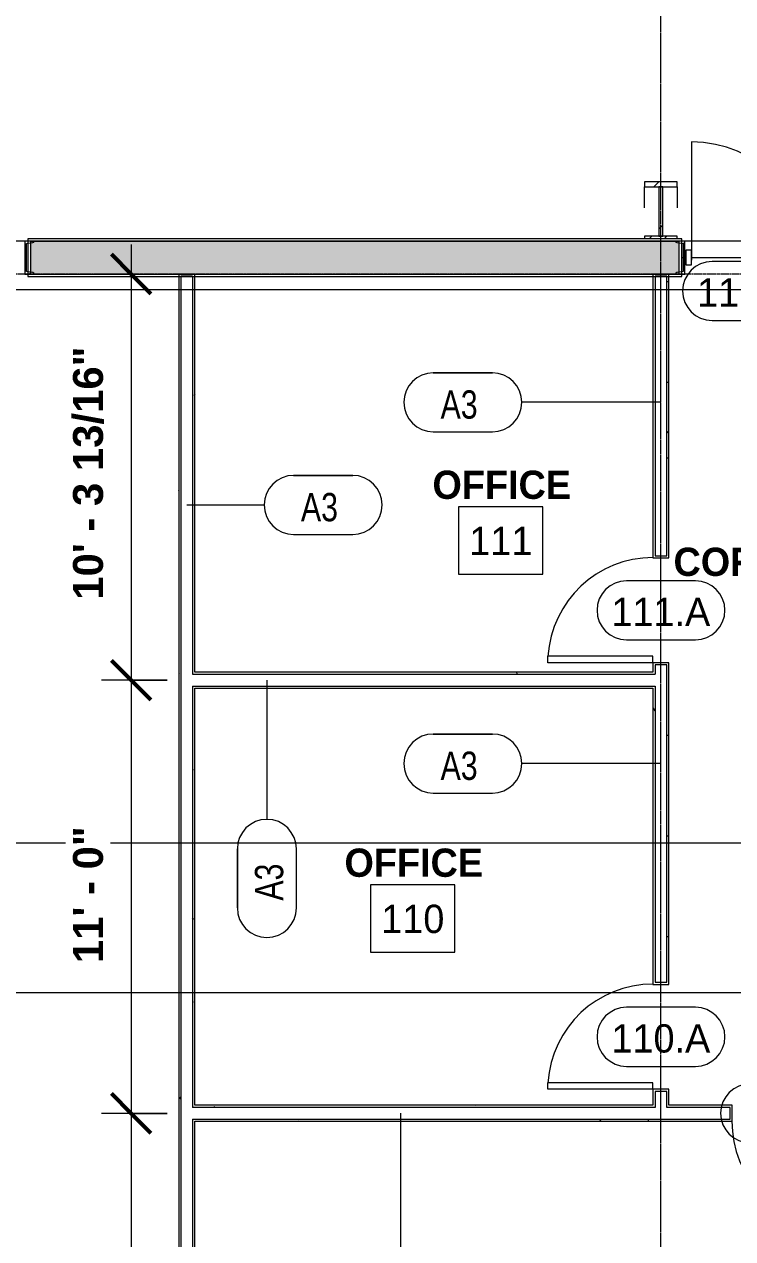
# Model space of a CAD drawing. Header units: inches. Extents: x 23906 to 26777, y -23220 to -20467.
# Drawn here: x 24918.4 to 25134.3, y -22663.6 to -22293.4 of the extents above; entities that cross this region are included whole.
import ezdxf

# ---------------------------------------------------------------- set-up
doc = ezdxf.new("R2010")
doc.units = ezdxf.units.IN
doc.header["$MEASUREMENT"] = 0
doc.linetypes.add('Grid Line 1_2_', pattern=[0.875, 0.5, -0.125, 0.125, -0.125])
for name, color, linetype, lineweight in [('A-ANNO-DIMS', 211, 'Continuous', 9), ('A-ANNO-DIMS-96', 211, 'Continuous', 9), ('A-AREA', 32, 'Continuous', 140), ('A-AREA-IDEN', 2, 'Continuous', 9), ('A-DOOR', 31, 'Continuous', 20), ('A-DOOR-IDEN', 31, 'Continuous', 9), ('A-GLAZ-CWMG', 51, 'Continuous', 20), ('A-WALL', 113, 'Continuous', 20), ('A-WALL-IDEN', 211, 'Continuous', 9), ('A-WALL-PATT', 111, 'Continuous', 50), ('G-ANNO-SYMB', 111, 'Continuous', 9), ('I-WALL', 2, 'Continuous', 20), ('S-BEAM', 12, 'Continuous', 20), ('S-COLS', 52, 'Continuous', 20), ('S-GRID', 1, 'Continuous', 9)]:
    doc.layers.add(name, color=color, linetype=linetype, lineweight=lineweight)
doc.styles.add('Arial_B', font='arialbd.ttf', dxfattribs={"height": 9.132806})
doc.styles.add('Century Gothic', font='GOTHIC.TTF', dxfattribs={"height": 8.622671})
doc.styles.add('Century Gothic_1', font='GOTHIC.TTF', dxfattribs={"width": 0.8, "height": 8.622671})
doc.styles.add('Century Gothic_B', font='GOTHICB.TTF', dxfattribs={"height": 8.616719})
doc.dimstyles.new('OD_Dimension_2', dxfattribs={"dimscale": 12, "dimtxt": 9, "dimasz": 1, "dimexe": 0.75, "dimexo": 0.5, "dimgap": 0.5, "dimtad": 1, "dimdec": 4, "dimrnd": 0.0625, "dimzin": 3, "dimdsep": 46, "dimlunit": 4, "dimtxsty": 'Arial_B', "dimblk1": 'OBLIQUE', "dimblk2": 'OBLIQUE', "dimsah": 1, "dimcen": 0.09, "dimdle": 0.75, "dimazin": 0, "dimtfac": 1, "dimtdec": 4, "dimtix": 1, "dimtmove": 0, "dimatfit": 3, "dimfxl": 1, "dimtvp": 1, "dimtfill": 1, "dimfrac": 2, "dimtolj": 1, "dimtzin": 0, "dimlwd": 13, "dimlwe": 13, "dimarcsym": 2})
doc.dimstyles.new('OD_Dimension_3', dxfattribs={"dimscale": 12, "dimtxt": 9, "dimasz": 1, "dimexe": 0.75, "dimexo": 0.5, "dimgap": 0.5, "dimtad": 1, "dimdec": 4, "dimrnd": 0.0625, "dimzin": 3, "dimdsep": 46, "dimlunit": 4, "dimtxsty": 'Arial_B', "dimblk1": 'OBLIQUE', "dimblk2": 'OBLIQUE', "dimsah": 1, "dimcen": 0.09, "dimdle": 0.75, "dimazin": 0, "dimtfac": 1, "dimtdec": 4, "dimtix": 1, "dimtmove": 0, "dimatfit": 3, "dimfxl": 1, "dimtvp": 1, "dimtfill": 1, "dimfrac": 2, "dimtolj": 1, "dimtzin": 0, "dimlwd": 13, "dimlwe": 13, "dimarcsym": 2})
doc.dimstyles.new('OD_Dimension_4', dxfattribs={"dimscale": 12, "dimtxt": 9, "dimasz": 1, "dimexe": 0.75, "dimexo": 0.5, "dimgap": 0.5, "dimtad": 1, "dimdec": 4, "dimrnd": 0.0625, "dimzin": 3, "dimdsep": 46, "dimlunit": 4, "dimtxsty": 'Arial_B', "dimblk1": 'OBLIQUE', "dimblk2": 'OBLIQUE', "dimsah": 1, "dimcen": 0.09, "dimdle": 0.75, "dimazin": 0, "dimtfac": 1, "dimtdec": 4, "dimtix": 1, "dimtmove": 0, "dimatfit": 3, "dimfxl": 1, "dimtvp": 1, "dimtfill": 1, "dimfrac": 2, "dimtolj": 1, "dimtzin": 0, "dimlwd": 13, "dimlwe": 13, "dimarcsym": 2})
pattern_1 = [(0, (0, 0), (30.72, 7.68), [1.267, -21.773, 1.267, -21.773, -122.88]), (0, (0, 0), (30.72, 7.68), [-46.08, 1.267, -44.813, 1.267, -21.773, -53.76]), (0, (0, 0), (30.72, 7.68), [-115.2, 1.267, -14.093, 1.267, -37.133]), (120, (11.52, 3.84), (-22.0110751, 22.7643004), [1.267, -21.773, 1.267, -21.773, -122.88]), (120, (11.52, 3.84), (-22.0110751, 22.7643004), [-46.08, 1.267, -44.813, 1.267, -21.773, -53.76]), (120, (11.52, 3.84), (-22.0110751, 22.7643004), [-115.2, 1.267, -14.093, 1.267, -37.133]), (240, (15.36, 19.2), (-8.7089249, -30.4443004), [1.267, -21.773, 1.267, -21.773, -122.88]), (240, (15.36, 19.2), (-8.7089249, -30.4443004), [-46.08, 1.267, -44.813, 1.267, -21.773, -53.76]), (240, (15.36, 19.2), (-8.7089249, -30.4443004), [-115.2, 1.267, -14.093, 1.267, -37.133])]
pattern_2 = [(225, (25112.39, -22360.053), (9.503515, -9.503515), []), (225, (25112.39, -22374.453), (9.503515, -9.503515), [])]
pattern_3 = [(45, (0, 0), (-9.503515, 9.503515), []), (45, (0, 14.4), (-9.503515, 9.503515), [])]

# ---------------------------------------------------------------- blocks, each defined once
blk = doc.blocks.new('Single-Flush - 32_ x 84_-1272610-Enlarged First Floor Plan _East_')
at = {"layer": 'A-DOOR', "color": 7}
for p, q in [((14, -2.44), (14, -34.44)), ((16, -2.44), (14, -2.44)), ((16, -2.44), (16, -34.44)), ((16, -34.44), (14, -34.44))]:
    blk.add_line(p, q, dxfattribs=at)
at = {"layer": 'A-DOOR', "color": 43, "lineweight": 13}
blk.add_arc((16, -2.44), 32.07, 180, 266.4241, dxfattribs=at)
blk = doc.blocks.new('Single-Flush - 32_ x 84_-460923-Enlarged First Floor Plan _East_')
at = {"layer": 'A-DOOR', "color": 7}
for p, q in [((14, -2.44), (14, -34.44)), ((16, -2.44), (14, -2.44)), ((16, -2.44), (16, -34.44)), ((16, -34.44), (14, -34.44))]:
    blk.add_line(p, q, dxfattribs=at)
at = {"layer": 'A-DOOR', "color": 43, "lineweight": 13}
blk.add_arc((16, -2.44), 32.07, 180, 266.4241, dxfattribs=at)
blk = doc.blocks.new('columns and girder2 - one-V10-Enlarged First Floor Plan _East_')
at = {"layer": 'S-BEAM', "lineweight": 9}
h = blk.add_hatch(dxfattribs=at)
h.set_pattern_fill('FP_16', color=8, style=0, pattern_type=2)
h.set_pattern_definition(pattern_2)
h.paths.add_polyline_path([(0, -1.25), (-5, -1.25), (-5, -2), (5, -2), (5, -1.25)], flags=0)
h.paths.add_polyline_path([(5, -17.03), (-5, -17.03), (-5, -18.55), (5, -18.55)], flags=0)
h.paths.add_polyline_path([(-5, -1204.89), (-5, -1206.4), (5, -1206.4), (5, -1204.89)], flags=0)
h.paths.add_polyline_path([(5, -1224.25), (-5, -1224.25), (-5, -1225), (5, -1225)], flags=0)
h = blk.add_hatch(dxfattribs=at)
h.set_pattern_fill('FP_16', color=8, style=0, pattern_type=2)
h.set_pattern_definition(pattern_2)
h.paths.add_polyline_path([(0.62, -2), (-0.63, -2), (-0.63, -17.03), (0.62, -17.03)], flags=0)
h.paths.add_polyline_path([(-0.63, -1206.4), (-0.63, -1224.25), (0.62, -1224.25), (0.62, -1206.4)], flags=0)
at = {"layer": 'S-BEAM', "color": 7}
for p, q in [((-5, -1.24), (-5, -2)), ((-5, -2), (5, -2)), ((0.62, -2), (-0.63, -2)), ((-0.63, -2), (-0.63, -17.03)), ((0.62, -17.03), (0.62, -2)), ((5, -2), (5, -1.25)), ((5, -17.03), (-5, -17.03)), ((-5, -17.03), (-5, -18.55)), ((-0.63, -17.03), (0.62, -17.03)), ((5, -18.55), (5, -17.03)), ((-5, -18.55), (5, -18.55))]:
    blk.add_line(p, q, dxfattribs=at)
at = {"layer": 'S-BEAM', "color": 43, "lineweight": 13}
for p, q in [((-5, -17.03), (-5, -10.69)), ((5, -10.69), (5, -17.03))]:
    blk.add_line(p, q, dxfattribs=at)
blk = doc.blocks.new('Door_Single_Storefront - one-1371408-Enlarged First Floor Plan _East_')
at = {"layer": 'A-DOOR', "color": 43, "lineweight": 13}
blk.add_line((-18, 36), (-18, 0), dxfattribs=at)
blk.add_arc((-18, 0), 36, 360, 90, dxfattribs=at)
blk = doc.blocks.new('Rectangular Mullion - Interior 1_75_ x 4_5_-1317097-Enlarged First Floor Plan _East_')
at = {"layer": 'A-GLAZ-CWMG', "color": 7}
for p, q in [((0, 1.5), (-1.75, 1.5)), ((-1.75, 1.5), (-1.75, -3)), ((0, -3), (0, 1.5)), ((-1.75, -3), (0, -3))]:
    blk.add_line(p, q, dxfattribs=at)
blk = doc.blocks.new('Door Tag - Door Tag-4658-Enlarged First Floor Plan _East_')
at = {"layer": 'A-DOOR-IDEN', "color": 153}
for p, q in [((0.109375, 0.09375), (-0.109375, 0.09375)), ((-0.109375, -0.09375), (0.109375, -0.09375))]:
    blk.add_line(p, q, dxfattribs=at)
for centre, start, end in [((-0.109375, 0), 90, 270), ((0.109375, 0), 270, 90)]:
    blk.add_arc(centre, 0.09375, start, end, dxfattribs=at)
blk = doc.blocks.new('Wall Tag - 1_4_-1369832-Enlarged First Floor Plan _East_')
at = {"layer": 'A-WALL-IDEN', "color": 153}
for p, q in [((-0.0822, 0.0968), (0.1053, 0.0968)), ((0.1053, 0.0968), (-0.0822, 0.0968)), ((-0.0822, -0.0907), (0.1053, -0.0907)), ((-0.0822, -0.0907), (0.1053, -0.0907))]:
    blk.add_line(p, q, dxfattribs=at)
for centre, start, end in [((-0.0822, 0.0031), 90, 270), ((-0.0822, 0.0031), 90, 270), ((0.1053, 0.0031), 270, 90), ((0.1053, 0.0031), 270, 90)]:
    blk.add_arc(centre, 0.0937, start, end, dxfattribs=at)
blk = doc.blocks.new('DIMBLOCK39-Enlarged First Floor Plan _East_')
at = {"layer": 'A-ANNO-DIMS-96', "lineweight": 50}
for p, q in [((24950.95, -22369.55), (24944.95, -22363.55)), ((24950.95, -22369.55), (24956.95, -22375.55)), ((24950.95, -22493.37), (24944.95, -22487.37)), ((24950.95, -22493.37), (24956.95, -22499.37))]:
    blk.add_line(p, q, dxfattribs=at)
at = {"layer": 'A-ANNO-DIMS-96', "lineweight": 13}
for p, q in [((24950.95, -22360.55), (24950.95, -22493.37)), ((24953.43, -22369.55), (24941.95, -22369.55)), ((24950.95, -22369.55), (24953.43, -22369.55)), ((24961.89, -22493.37), (24941.95, -22493.37)), ((24950.95, -22493.37), (24961.89, -22493.37))]:
    blk.add_line(p, q, dxfattribs=at)
at = {"layer": 'A-ANNO-DIMS-96', "color": 0, "lineweight": 13, "insert": (24933.24, -22468.82), "char_height": 9.1328, "width": 89.6571, "attachment_point": 1, "rotation": 90, "line_spacing_factor": 0.938532, "style": 'Arial_B', "bg_fill": 3, "box_fill_scale": 1.25, "bg_fill_color": 0, "bg_fill_transparency": 0}
blk.add_mtext('10\' - 3 13/16"', dxfattribs=at)
blk = doc.blocks.new('_Oblique')
at = {"color": 0, "linetype": 'ByBlock', "lineweight": -2}
blk.add_line((-0.5, -0.5), (0.5, 0.5), dxfattribs=at)
blk = doc.blocks.new('DIMBLOCK40-Enlarged First Floor Plan _East_')
at = {"layer": 'A-ANNO-DIMS-96', "lineweight": 50}
for p, q in [((24950.95, -22493.37), (24944.95, -22487.37)), ((24950.95, -22493.37), (24956.95, -22499.37)), ((24950.95, -22625.37), (24944.95, -22619.37)), ((24950.95, -22625.37), (24956.95, -22631.37))]:
    blk.add_line(p, q, dxfattribs=at)
at = {"layer": 'A-ANNO-DIMS-96', "lineweight": 13}
for p, q in [((24961.89, -22493.37), (24941.95, -22493.37)), ((24950.95, -22493.37), (24950.95, -22625.37)), ((24950.95, -22493.37), (24961.89, -22493.37)), ((24961.89, -22625.37), (24941.95, -22625.37)), ((24950.95, -22625.37), (24961.89, -22625.37))]:
    blk.add_line(p, q, dxfattribs=at)
at = {"layer": 'A-ANNO-DIMS-96', "color": 0, "lineweight": 13, "insert": (24933.24, -22579.58), "char_height": 9.133, "width": 48.5143, "attachment_point": 1, "rotation": 90, "line_spacing_factor": 0.938532, "style": 'Arial_B', "bg_fill": 3, "box_fill_scale": 1.25, "bg_fill_color": 0, "bg_fill_transparency": 0}
blk.add_mtext('11\' - 0"', dxfattribs=at)
blk = doc.blocks.new('DIMBLOCK41-Enlarged First Floor Plan _East_')
at = {"layer": 'A-ANNO-DIMS-96', "lineweight": 50}
for p, q in [((24950.95, -22625.37), (24944.95, -22619.37)), ((24950.95, -22625.37), (24956.95, -22631.37)), ((24950.95, -22795.3), (24944.95, -22789.3)), ((24950.95, -22795.3), (24956.95, -22801.3))]:
    blk.add_line(p, q, dxfattribs=at)
at = {"layer": 'A-ANNO-DIMS-96', "lineweight": 13}
for p, q in [((24961.89, -22625.37), (24941.95, -22625.37)), ((24950.95, -22625.37), (24950.95, -22804.3)), ((24950.95, -22625.37), (24961.89, -22625.37)), ((24953.43, -22795.3), (24941.95, -22795.3)), ((24950.95, -22795.3), (24953.43, -22795.3))]:
    blk.add_line(p, q, dxfattribs=at)
at = {"layer": 'A-ANNO-DIMS-96', "color": 0, "lineweight": 13, "insert": (24933.24, -22747.69), "char_height": 9.1328, "width": 89.6571, "attachment_point": 1, "rotation": 90, "line_spacing_factor": 0.938532, "style": 'Arial_B', "bg_fill": 3, "box_fill_scale": 1.25, "bg_fill_color": 0, "bg_fill_transparency": 0}
blk.add_mtext('14\' - 1 15/16"', dxfattribs=at)

msp = doc.modelspace()

# ---------------------------------------------------------------- hatches: boundary and pattern name
at = {"layer": 'A-WALL-PATT', "lineweight": 9}
h = msp.add_hatch(dxfattribs=at)
h.set_pattern_fill('FP_9', color=8, style=0, pattern_type=2)
h.set_pattern_definition([(161.57, (0.48, 0.48), (-3.839953776, -1.544e-05), [0, -27.322, 3.034, 0]), (18.43, (-0.48, 0.48), (-3.839953776, 1.544e-05), [0, -27.322, 3.034, 0]), (108.43, (0.48, 0.48), (1.919622, -9.60052459), [9.106, -21.25]), (71.57, (-0.48, 0.48), (1.919622, 9.60052459), [9.106, -21.25])])
h.paths.add_polyline_path([(25738.76523, -22369.55281), (25738.76523, -22359.55281), (25563.51523, -22359.55281), (25563.51523, -22369.55281), (25689.89898, -22369.55281)], flags=0)
h.paths.add_polyline_path([(25481.51523, -22369.55281), (25481.51523, -22359.55281), (25161.51523, -22359.55281), (25161.51523, -22369.55281), (25420.29998, -22369.55281)], flags=0)
h.paths.add_polyline_path([(25118.01523, -22369.55281), (25118.01523, -22359.55281), (24920.26523, -22359.55281), (24920.26523, -22369.55281), (25015.90148, -22369.55281)], flags=0)
h.paths.add_polyline_path([(24842.14023, -22369.55281), (24842.14023, -22359.55281), (24630.76523, -22359.55281), (24630.76523, -22369.55281), (24813.70223, -22369.55281)], flags=0)
h = msp.add_hatch(dxfattribs=at)
h.set_pattern_fill('FP_8', color=8, style=0, pattern_type=2)
h.set_pattern_definition(pattern_1)
h.paths.add_polyline_path([(24966.07773, -22787.30281), (24966.07773, -22370.17781), (24969.70273, -22370.17781), (24969.70273, -22369.55281), (24965.45273, -22369.55281), (24965.45273, -22787.30281)], flags=0)
h = msp.add_hatch(dxfattribs=at)
h.set_pattern_fill('FP_8', color=8, style=0, pattern_type=2)
h.set_pattern_definition(pattern_1)
h.paths.add_polyline_path([(24970.32773, -22787.30281), (24970.32773, -22627.17781), (24969.70273, -22627.17781), (24969.70273, -22787.30281)], flags=0)
h.paths.add_polyline_path([(24969.70273, -22623.55281), (24970.32773, -22623.55281), (24970.32773, -22495.17781), (24969.70273, -22495.17781)], flags=0)
h.paths.add_polyline_path([(24969.70273, -22491.55281), (24970.32773, -22491.55281), (24970.32773, -22369.55281), (24969.70273, -22369.55281), (24969.70273, -22414.22792)], flags=0)
h = msp.add_hatch(dxfattribs=at)
h.set_pattern_fill('FP_8', color=8, style=0, pattern_type=2)
h.set_pattern_definition(pattern_1)
h.paths.add_polyline_path([(25110.01523, -22622.92781), (25110.64023, -22622.92781), (25110.64023, -22618.67781), (25112.45273, -22618.67781), (25112.45273, -22618.05281), (25110.01523, -22618.05281)], flags=0)
h.paths.add_polyline_path([(25110.01523, -22586.05281), (25112.45273, -22586.05281), (25112.45273, -22585.42781), (25110.64023, -22585.42781), (25110.64023, -22495.17781), (25110.01523, -22495.17781), (25110.01523, -22569.15742)], flags=0)
h.paths.add_polyline_path([(25110.01523, -22491.55281), (25110.64023, -22491.55281), (25110.64023, -22488.67781), (25112.45273, -22488.67781), (25112.45273, -22488.05281), (25110.01523, -22488.05281), (25110.01523, -22490.92781)], flags=0)
h.paths.add_polyline_path([(25112.45273, -22456.05281), (25112.45273, -22455.42781), (25110.64023, -22455.42781), (25110.64023, -22369.55281), (25110.01523, -22369.55281), (25110.01523, -22456.05281)], flags=0)
h = msp.add_hatch(dxfattribs=at)
h.set_pattern_fill('FP_8', color=8, style=0, pattern_type=2)
h.set_pattern_definition(pattern_1)
h.paths.add_polyline_path([(25114.89023, -22622.92781), (25114.89023, -22618.05281), (25112.45273, -22618.05281), (25112.45273, -22618.67781), (25114.26523, -22618.67781), (25114.26523, -22622.92781)], flags=0)
h.paths.add_polyline_path([(25114.89023, -22586.05281), (25114.89023, -22488.05281), (25112.45273, -22488.05281), (25112.45273, -22488.67781), (25114.26523, -22488.67781), (25114.26523, -22585.42781), (25112.45273, -22585.42781), (25112.45273, -22586.05281)], flags=0)
h.paths.add_polyline_path([(25112.45273, -22456.05281), (25114.89023, -22456.05281), (25114.89023, -22369.55281), (25110.64023, -22369.55281), (25110.64023, -22370.17781), (25114.26523, -22370.17781), (25114.26523, -22455.42781), (25112.45273, -22455.42781)], flags=0)
h = msp.add_hatch(dxfattribs=at)
h.set_pattern_fill('FP_8', color=8, style=0, pattern_type=2)
h.set_pattern_definition(pattern_1)
h.paths.add_polyline_path([(24970.32773, -22491.55281), (25110.01523, -22491.55281), (25110.01523, -22490.92781), (24970.32773, -22490.92781)], flags=0)
h = msp.add_hatch(dxfattribs=at)
h.set_pattern_fill('FP_8', color=8, style=0, pattern_type=2)
h.set_pattern_definition(pattern_1)
h.paths.add_polyline_path([(25166.14023, -22625.36531), (25166.76523, -22625.36531), (25166.76523, -22623.55281), (25169.95273, -22623.55281), (25169.95273, -22622.92781), (25166.14023, -22622.92781)], flags=0)
h.paths.add_polyline_path([(25133.51523, -22625.36531), (25134.14023, -22625.36531), (25134.14023, -22622.92781), (25114.26523, -22622.92781), (25114.26523, -22623.55281), (25133.51523, -22623.55281)], flags=0)
h.paths.add_polyline_path([(24970.32773, -22623.55281), (25110.64023, -22623.55281), (25110.64023, -22622.92781), (24970.32773, -22622.92781)], flags=0)
h = msp.add_hatch(dxfattribs=at)
h.set_pattern_fill('FP_8', color=8, style=0, pattern_type=2)
h.set_pattern_definition(pattern_1)
h.paths.add_polyline_path([(24970.32773, -22627.80281), (25134.14023, -22627.80281), (25134.14023, -22625.36531), (25133.51523, -22625.36531), (25133.51523, -22627.17781), (24970.32773, -22627.17781)], flags=0)
h.paths.add_polyline_path([(25166.14023, -22627.80281), (25169.95273, -22627.80281), (25169.95273, -22627.17781), (25166.76523, -22627.17781), (25166.76523, -22625.36531), (25166.14023, -22625.36531)], flags=0)
at = {"layer": 'S-COLS', "lineweight": 9}
h = msp.add_hatch(dxfattribs=at)
h.set_pattern_fill('FP_13', color=8, style=0, pattern_type=2)
h.set_pattern_definition(pattern_3)
h.paths.add_polyline_path([(24921.40523, -22369.55281), (24921.27752, -22369.24451), (24920.96923, -22369.11681), (24919.04123, -22368.81145), (24919.04123, -22360.29418), (24920.96923, -22359.98881), (24921.27752, -22359.86111), (24921.40523, -22359.55281), (24918.51523, -22359.55281), (24918.51523, -22369.55281)], flags=0)
h = msp.add_hatch(dxfattribs=at)
h.set_pattern_fill('FP_13', color=8, style=0, pattern_type=2)
h.set_pattern_definition(pattern_3)
h.paths.add_polyline_path([(25119.76523, -22369.55281), (25119.76523, -22359.55281), (25116.87523, -22359.55281), (25117.00293, -22359.86111), (25117.31123, -22359.98881), (25119.23923, -22360.29418), (25119.23923, -22368.81145), (25117.31123, -22369.11681), (25117.00293, -22369.24451), (25116.87523, -22369.55281)], flags=0)

# ---------------------------------------------------------------- linework, layer by layer
at = {"layer": 'A-AREA', "color": 43, "lineweight": 13}
for p, q in [((25118.76523, -22364.55281), (25119.23923, -22364.55281)), ((25119.76523, -22364.55281), (25120.01523, -22364.55281)), ((25121.76523, -22364.55281), (25157.76523, -22364.55281))]:
    msp.add_line(p, q, dxfattribs=at)
at = {"layer": 'A-AREA-IDEN', "flags": 128}
for points in [[(25050.77207, -22440.50138), (25050.77207, -22461.0728), (25076.48207, -22461.0728), (25076.48207, -22440.50138)], [(25023.95705, -22555.69011), (25023.95705, -22576.26153), (25049.66705, -22576.26153), (25049.66705, -22555.69011)]]:
    msp.add_lwpolyline(points, close=True, dxfattribs=at)
at = {"layer": 'A-WALL', "color": 7}
for p, q in [((24920.26523, -22359.55281), (24920.26523, -22369.55281)), ((24920.26523, -22359.55281), (25118.01523, -22359.55281)), ((25118.01523, -22369.55281), (25118.01523, -22359.55281)), ((24920.26523, -22369.55281), (25118.01523, -22369.55281)), ((24969.70273, -22370.17781), (24966.07773, -22370.17781)), ((24966.07773, -22370.17781), (24966.07773, -22787.30281)), ((24969.70273, -22370.17781), (24969.70273, -22491.55281)), ((25114.26523, -22370.17781), (25110.64023, -22370.17781)), ((25110.64023, -22370.17781), (25110.64023, -22455.42781)), ((25114.26523, -22455.42781), (25114.26523, -22370.17781)), ((25110.64023, -22455.42781), (25114.26523, -22455.42781)), ((25114.26523, -22488.67781), (25110.64023, -22488.67781)), ((25110.64023, -22488.67781), (25110.64023, -22491.55281)), ((25114.26523, -22585.42781), (25114.26523, -22488.67781)), ((24969.70273, -22491.55281), (25110.64023, -22491.55281)), ((24969.70273, -22495.17781), (24969.70273, -22623.55281)), ((24969.70273, -22495.17781), (25110.64023, -22495.17781)), ((25110.64023, -22495.17781), (25110.64023, -22585.42781)), ((25110.64023, -22585.42781), (25114.26523, -22585.42781)), ((25114.26523, -22618.67781), (25110.64023, -22618.67781)), ((25110.64023, -22618.67781), (25110.64023, -22623.55281)), ((25114.26523, -22623.55281), (25114.26523, -22618.67781)), ((25110.64023, -22623.55281), (24969.70273, -22623.55281)), ((25133.51523, -22623.55281), (25114.26523, -22623.55281)), ((25133.51523, -22627.17781), (25133.51523, -22623.55281)), ((24969.70273, -22627.17781), (24969.70273, -22787.30281)), ((24969.70273, -22627.17781), (25133.51523, -22627.17781))]:
    msp.add_line(p, q, dxfattribs=at)
at = {"layer": 'A-WALL-IDEN', "color": 153}
for p, q in [((25112.45273, -22408.65454), (25070.0574, -22408.65454)), ((24967.89023, -22439.9231), (24991.48972, -22439.9231)), ((24992.3251, -22493.36531), (24992.3251, -22535.76063)), ((25112.45273, -22518.75249), (25070.0574, -22518.75249)), ((25033.07693, -22625.36531), (25033.07693, -22667.76063))]:
    msp.add_line(p, q, dxfattribs=at)
at = {"layer": 'G-ANNO-SYMB'}
for p, q in [((26490.38628, -22374.35697), (23919.06178, -22374.35697)), ((26490.38628, -22588.63029), (23915.42951, -22588.63029))]:
    msp.add_line(p, q, dxfattribs=at)
at = {"layer": 'I-WALL', "color": 7}
for p, q in [((25118.76523, -22358.80281), (24919.51523, -22358.80281)), ((24919.51523, -22358.80281), (24919.51523, -22370.30281)), ((25118.76523, -22370.30281), (25118.76523, -22358.80281)), ((24919.51523, -22370.30281), (25118.76523, -22370.30281)), ((24970.32773, -22369.55281), (24965.45273, -22369.55281)), ((24965.45273, -22369.55281), (24965.45273, -22786.55281)), ((24970.32773, -22490.92781), (24970.32773, -22369.55281)), ((25114.89023, -22369.55281), (25110.01523, -22369.55281)), ((25110.01523, -22369.55281), (25110.01523, -22456.05281)), ((25114.89023, -22456.05281), (25114.89023, -22369.55281)), ((25110.01523, -22456.05281), (25114.89023, -22456.05281)), ((25114.89023, -22488.05281), (25110.01523, -22488.05281)), ((25110.01523, -22488.05281), (25110.01523, -22490.92781)), ((25114.89023, -22586.05281), (25114.89023, -22488.05281)), ((25110.01523, -22490.92781), (24970.32773, -22490.92781)), ((24970.32773, -22622.92781), (24970.32773, -22495.80281)), ((24970.32773, -22495.80281), (25110.01523, -22495.80281)), ((25110.01523, -22495.80281), (25110.01523, -22586.05281)), ((25110.01523, -22586.05281), (25114.89023, -22586.05281)), ((25114.89023, -22618.05281), (25110.01523, -22618.05281)), ((25110.01523, -22618.05281), (25110.01523, -22622.92781)), ((25114.89023, -22622.92781), (25114.89023, -22618.05281)), ((25110.01523, -22622.92781), (24970.32773, -22622.92781)), ((25134.14023, -22622.92781), (25114.89023, -22622.92781)), ((25134.14023, -22627.80281), (25134.14023, -22622.92781)), ((24970.32773, -22786.55281), (24970.32773, -22627.80281)), ((24970.32773, -22627.80281), (25134.14023, -22627.80281))]:
    msp.add_line(p, q, dxfattribs=at)
at = {"layer": 'S-COLS', "color": 7}
for p, q in [((24921.40523, -22359.55281), (24918.51523, -22359.55281)), ((24918.51523, -22359.55281), (24918.51523, -22369.55281)), ((24919.04123, -22360.29418), (24920.96923, -22359.98881)), ((24919.04123, -22368.81145), (24919.04123, -22360.29418)), ((25119.76523, -22359.55281), (25116.87523, -22359.55281)), ((25117.31123, -22359.98881), (25119.23923, -22360.29418)), ((25119.23923, -22360.29418), (25119.23923, -22368.81145)), ((25119.76523, -22369.55281), (25119.76523, -22359.55281)), ((24918.51523, -22369.55281), (24921.40523, -22369.55281)), ((24920.96923, -22369.11681), (24919.04123, -22368.81145)), ((25116.87523, -22369.55281), (25119.76523, -22369.55281)), ((25119.23923, -22368.81145), (25117.31123, -22369.11681))]:
    msp.add_line(p, q, dxfattribs=at)
for centre, start, end in [((24920.96923, -22359.55281), 270, 0), ((25117.31123, -22359.55281), 180, 270), ((24920.96923, -22369.55281), 0, 90), ((25117.31123, -22369.55281), 90, 180)]:
    msp.add_arc(centre, 0.436, start, end, dxfattribs=at)
at = {"layer": 'S-GRID', "linetype": 'Grid Line 1_2_'}
for p, q in [((25112.39023, -23114.51771), (25112.39023, -20749.66023)), ((25112.39023, -23171.65854), (25112.39023, -20902.42781)), ((26709.53565, -22359.55281), (24012.51838, -22359.55281)), ((26583.90261, -22359.55281), (24012.51838, -22359.55281)), ((26661.53565, -22369.55281), (24012.51838, -22369.55281)), ((26486.39177, -22543.05281), (24012.51838, -22543.05281)), ((26583.90261, -22543.05281), (24110.3815, -22543.05281))]:
    msp.add_line(p, q, dxfattribs=at)

# ---------------------------------------------------------------- block references
at = {"layer": 'A-DOOR', "color": 43, "lineweight": 13}
msp.add_blockref('Door_Single_Storefront - one-1371408-Enlarged First Floor Plan _East_', (25139.76523, -22365.30281), dxfattribs=at)
at = {"layer": 'A-DOOR', "color": 250, "lineweight": 13, "rotation": 270}
for p in [(25112.45273, -22472.05281), (25112.45273, -22602.05281)]:
    msp.add_blockref('Single-Flush - 32_ x 84_-460923-Enlarged First Floor Plan _East_', p, dxfattribs=at)
at = {"layer": 'A-DOOR', "color": 250, "lineweight": 13}
msp.add_blockref('Single-Flush - 32_ x 84_-1272610-Enlarged First Floor Plan _East_', (25150.14023, -22625.36531), dxfattribs=at)
at = {"layer": 'A-DOOR-IDEN', "color": 153, "xscale": 95.99999999999994, "yscale": 95.99999999999994, "zscale": 95.99999999999994}
for p in [(25138.5472, -22374.70695), (25112.45273, -22472.05281), (25112.45273, -22602.05281), (25150.14023, -22625.36531)]:
    msp.add_blockref('Door Tag - Door Tag-4658-Enlarged First Floor Plan _East_', p, dxfattribs=at)
at = {"layer": 'A-GLAZ-CWMG', "color": 43, "lineweight": 13, "rotation": 180}
msp.add_blockref('Rectangular Mullion - Interior 1_75_ x 4_5_-1317097-Enlarged First Floor Plan _East_', (25120.01523, -22365.30281), dxfattribs=at)
at = {"layer": 'A-WALL-IDEN', "color": 153, "xscale": 95.99999999999994, "yscale": 95.99999999999994, "zscale": 95.99999999999994}
for p in [(25050.95273, -22408.94824), (25008.38504, -22440.21681), (25050.95273, -22519.0462)]:
    msp.add_blockref('Wall Tag - 1_4_-1369832-Enlarged First Floor Plan _East_', p, dxfattribs=at)
at = {"layer": 'A-WALL-IDEN', "color": 153, "xscale": 95.99999999999994, "yscale": 95.99999999999994, "zscale": 95.99999999999994, "rotation": 89.99999999999991}
msp.add_blockref('Wall Tag - 1_4_-1369832-Enlarged First Floor Plan _East_', (24992.61881, -22554.86531), dxfattribs=at)
at = {"layer": 'S-BEAM', "color": 43, "lineweight": 13, "rotation": 180}
msp.add_blockref('columns and girder2 - one-V10-Enlarged First Floor Plan _East_', (25112.39023, -22360.05281), dxfattribs=at)

# ---------------------------------------------------------------- texts
at = {"layer": 'A-AREA-IDEN', "attachment_point": 2}
for s, insert, char_height, width, line_spacing_factor, style in [('OFFICE', (25063.9131, -22429.4775), 8.616719, 48.6, 0.984796, 'Century Gothic_B'), ('111', (25063.62707, -22446.59299), 8.622671, 23.652, 0.984117, 'Century Gothic'), ('CORRIDOR', (25147.62798, -22452.96504), 8.616719, 74.412, 0.984796, 'Century Gothic_B'), ('OFFICE', (25037.09808, -22544.66623), 8.616719, 48.6, 0.984796, 'Century Gothic_B'), ('110', (25036.81205, -22561.78172), 8.622671, 23.652, 0.984117, 'Century Gothic')]:
    msp.add_mtext(s, dxfattribs=dict(at, insert=insert, char_height=char_height, width=width, line_spacing_factor=line_spacing_factor, style=style))
at = {"layer": 'A-DOOR-IDEN', "char_height": 8.622671, "width": 38.124, "attachment_point": 2, "line_spacing_factor": 0.984117, "style": 'Century Gothic'}
for s, insert in [('112.A', (25138.50588, -22370.87564)), ('111.A', (25112.4114, -22468.2215)), ('110.A', (25112.4114, -22598.2215))]:
    msp.add_mtext(s, dxfattribs=dict(at, insert=insert))

# ---------------------------------------------------------------- next in the draw order: texts
at = {"layer": 'A-WALL-IDEN', "char_height": 8.622671, "width": 14.58, "attachment_point": 2, "line_spacing_factor": 0.984117, "style": 'Century Gothic_1', "bg_fill": 3, "box_fill_scale": 1.25, "bg_fill_color": 0, "bg_fill_transparency": 0}
for insert in [(25050.92386, -22405.01391), (25008.35618, -22436.28247), (25050.92386, -22515.11187)]:
    msp.add_mtext('A3', dxfattribs=dict(at, insert=insert))
at = {"layer": 'A-WALL-IDEN', "insert": (24988.68447, -22554.89417), "char_height": 8.622671, "width": 14.58, "attachment_point": 2, "rotation": 90, "line_spacing_factor": 0.984117, "style": 'Century Gothic_1', "bg_fill": 3, "box_fill_scale": 1.25, "bg_fill_color": 0, "bg_fill_transparency": 0}
msp.add_mtext('A3', dxfattribs=at)

# ---------------------------------------------------------------- next in the draw order: dimensions: what is measured, and where the dimension line sits
at = {"layer": 'A-ANNO-DIMS', "lineweight": 13}
dim = msp.add_linear_dim(base=(24950.94683, -22493.36531), p1=(24959.43211, -22369.55281), p2=(24967.89023, -22493.36531), angle=90, dimstyle='OD_Dimension_3', override={"dimpost": '<>', "dimfxl": 124.101067}, dxfattribs=at)
dim.commit()
dim.dimension.update_dxf_attribs({"geometry": 'DIMBLOCK39-Enlarged First Floor Plan _East_', "text_midpoint": (24940.22469, -22431.45906)})

# ---------------------------------------------------------------- next in the draw order: dimensions: what is measured, and where the dimension line sits
dim = msp.add_linear_dim(base=(24950.94683, -22625.36531), p1=(24967.89023, -22493.36531), p2=(24967.89023, -22625.36531), angle=90, dimstyle='OD_Dimension_4', override={"dimpost": '<>', "dimfxl": 132}, dxfattribs=at)
dim.commit()
dim.dimension.update_dxf_attribs({"geometry": 'DIMBLOCK40-Enlarged First Floor Plan _East_', "text_midpoint": (24940.28387, -22559.36531)})

# ---------------------------------------------------------------- next in the draw order: dimensions: what is measured, and where the dimension line sits
dim = msp.add_linear_dim(base=(24950.94683, -22795.30281), p1=(24967.89023, -22625.36531), p2=(24959.43211, -22795.30281), angle=90, dimstyle='OD_Dimension_2', override={"dimpost": '<>', "dimfxl": 170.147858}, dxfattribs=at)
dim.commit()
dim.dimension.update_dxf_attribs({"geometry": 'DIMBLOCK41-Enlarged First Floor Plan _East_', "text_midpoint": (24940.22469, -22710.33406)})

doc.saveas('drawing.dxf')
